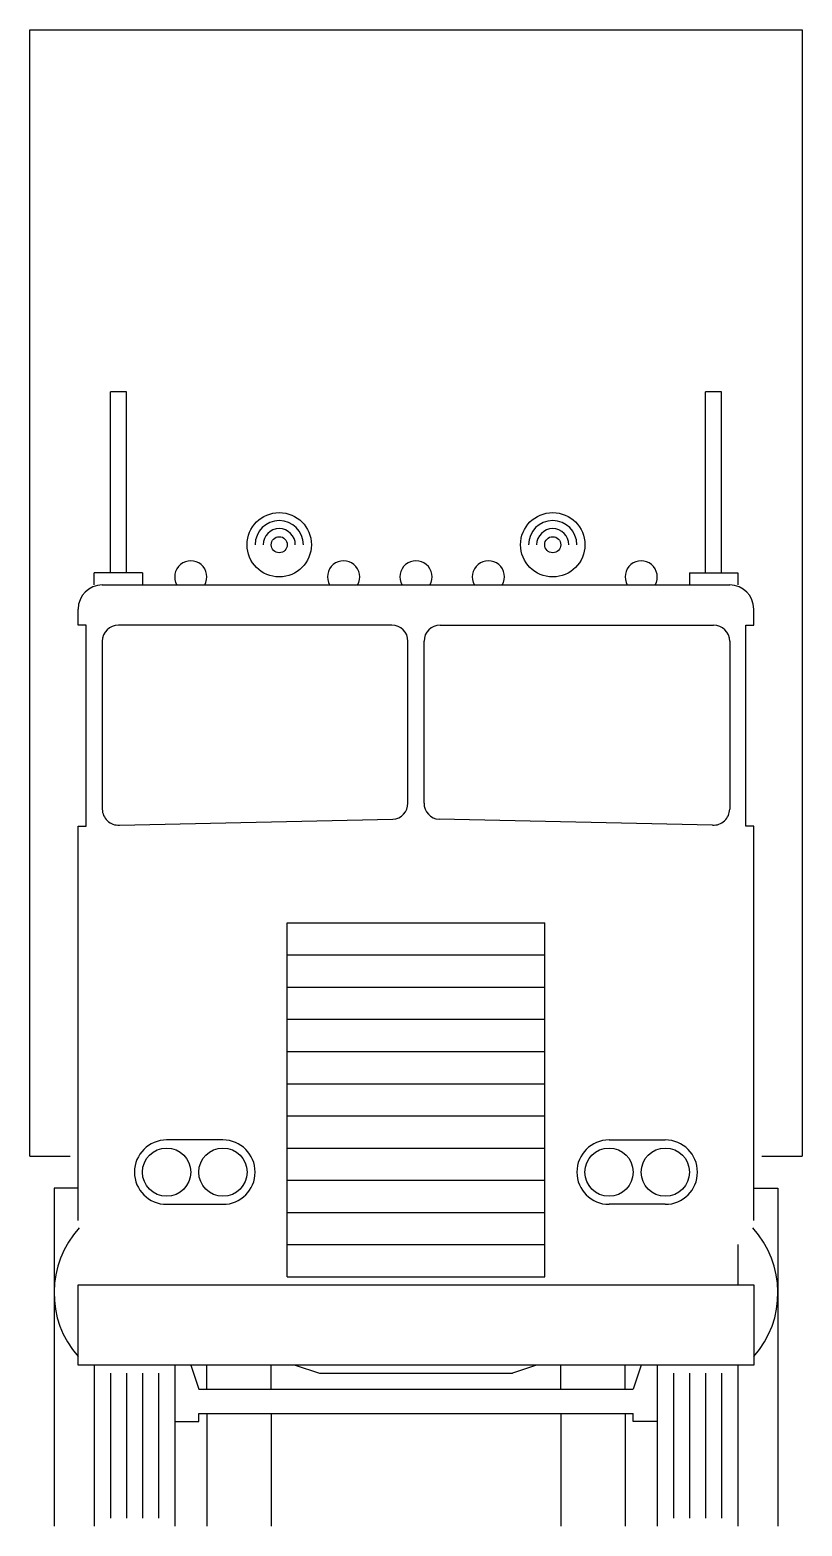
# Model space of a CAD drawing. Header units: millimetres. Extents: x -3078.67 to -3076.75, y 1930.82 to 1934.54.
import ezdxf

# ---------------------------------------------------------------- set-up
doc = ezdxf.new("R2010")
doc.units = ezdxf.units.MM
doc.header["$LTSCALE"] = 10
doc.layers.add('Veículos', color=2, linetype='Continuous')

msp = doc.modelspace()

# ---------------------------------------------------------------- linework, layer by layer
at = {"layer": 'Veículos'}
for p, q in [((-3078.6688, 1931.744), (-3078.6688, 1934.544)), ((-3078.6688, 1934.544), (-3076.7488, 1934.544)), ((-3076.7488, 1934.544), (-3076.7488, 1931.744)), ((-3078.4288, 1933.644), (-3078.4688, 1933.644)), ((-3078.4688, 1933.194), (-3078.4688, 1933.644)), ((-3078.4288, 1933.194), (-3078.4288, 1933.644)), ((-3076.9488, 1933.644), (-3076.9888, 1933.644)), ((-3076.9888, 1933.194), (-3076.9888, 1933.644)), ((-3076.9488, 1933.194), (-3076.9488, 1933.644)), ((-3078.5088, 1933.164), (-3078.5088, 1933.194)), ((-3078.3888, 1933.194), (-3078.5088, 1933.194)), ((-3078.3888, 1933.194), (-3078.3888, 1933.164)), ((-3077.0288, 1933.194), (-3077.0288, 1933.164)), ((-3077.0288, 1933.194), (-3076.9088, 1933.194)), ((-3076.9088, 1933.194), (-3076.9088, 1933.164)), ((-3078.4888, 1933.164), (-3076.9288, 1933.164)), ((-3078.5488, 1933.064), (-3078.5488, 1933.104)), ((-3076.8688, 1933.064), (-3076.8688, 1933.104)), ((-3078.5288, 1933.064), (-3078.5488, 1933.064)), ((-3078.5288, 1932.564), (-3078.5288, 1933.064)), ((-3077.7688, 1933.064), (-3078.4488, 1933.064)), ((-3077.6488, 1933.064), (-3076.9688, 1933.064)), ((-3076.8888, 1933.064), (-3076.8688, 1933.064)), ((-3076.8888, 1932.564), (-3076.8888, 1933.064)), ((-3078.4888, 1933.024), (-3078.4888, 1932.6068)), ((-3077.7288, 1932.6214), (-3077.7288, 1933.024)), ((-3077.6888, 1932.6214), (-3077.6888, 1933.024)), ((-3076.9288, 1933.024), (-3076.9288, 1932.6068)), ((-3078.4461, 1932.5668), (-3077.7661, 1932.5815)), ((-3076.9714, 1932.5668), (-3077.6514, 1932.5815)), ((-3078.5488, 1932.564), (-3078.5288, 1932.564)), ((-3078.5488, 1931.584), (-3078.5488, 1932.564)), ((-3076.8688, 1932.564), (-3076.8888, 1932.564)), ((-3076.8688, 1931.584), (-3076.8688, 1932.564)), ((-3078.0288, 1932.324), (-3077.3888, 1932.324)), ((-3078.0288, 1931.444), (-3078.0288, 1932.324)), ((-3077.3888, 1931.444), (-3077.3888, 1932.324)), ((-3078.0288, 1932.244), (-3077.3888, 1932.244)), ((-3078.0288, 1932.164), (-3077.3888, 1932.164)), ((-3078.0288, 1932.084), (-3077.3888, 1932.084)), ((-3078.0288, 1932.004), (-3077.3888, 1932.004)), ((-3078.0288, 1931.924), (-3077.3888, 1931.924)), ((-3078.0288, 1931.844), (-3077.3888, 1931.844)), ((-3078.1888, 1931.784), (-3078.3288, 1931.784)), ((-3078.0288, 1931.764), (-3077.3888, 1931.764)), ((-3077.2288, 1931.784), (-3077.0888, 1931.784)), ((-3078.6688, 1931.744), (-3078.5688, 1931.744)), ((-3076.8488, 1931.744), (-3076.7488, 1931.744)), ((-3078.5488, 1931.664), (-3078.6088, 1931.664)), ((-3078.6088, 1931.664), (-3078.6088, 1930.824)), ((-3078.0288, 1931.684), (-3077.3888, 1931.684)), ((-3076.8688, 1931.664), (-3076.8088, 1931.664)), ((-3076.8088, 1931.664), (-3076.8088, 1930.824)), ((-3078.3288, 1931.624), (-3078.1888, 1931.624)), ((-3077.0888, 1931.624), (-3077.2288, 1931.624)), ((-3078.0288, 1931.604), (-3077.3888, 1931.604)), ((-3078.0288, 1931.524), (-3077.3888, 1931.524)), ((-3076.9088, 1931.524), (-3076.9088, 1931.424)), ((-3078.5488, 1931.224), (-3078.5488, 1931.424)), ((-3078.5488, 1931.424), (-3076.8688, 1931.424)), ((-3078.0288, 1931.444), (-3077.3888, 1931.444)), ((-3076.8688, 1931.424), (-3076.8688, 1931.224)), ((-3076.8688, 1931.224), (-3078.5488, 1931.224)), ((-3078.5088, 1931.224), (-3078.5088, 1930.824)), ((-3078.4688, 1931.204), (-3078.4688, 1930.844)), ((-3078.4288, 1931.204), (-3078.4288, 1930.844)), ((-3078.3888, 1931.204), (-3078.3888, 1930.844)), ((-3078.3488, 1931.204), (-3078.3488, 1930.844)), ((-3078.3088, 1931.224), (-3078.3088, 1930.824)), ((-3078.2688, 1931.224), (-3078.2488, 1931.164)), ((-3078.2288, 1931.164), (-3078.2288, 1931.224)), ((-3078.0688, 1931.164), (-3078.0688, 1931.224)), ((-3078.0088, 1931.224), (-3077.9488, 1931.204)), ((-3077.9488, 1931.204), (-3077.4688, 1931.204)), ((-3077.4088, 1931.224), (-3077.4688, 1931.204)), ((-3077.3488, 1931.164), (-3077.3488, 1931.224)), ((-3077.1888, 1931.164), (-3077.1888, 1931.224)), ((-3077.1488, 1931.224), (-3077.1688, 1931.164)), ((-3077.1088, 1931.224), (-3077.1088, 1930.824)), ((-3077.0688, 1931.204), (-3077.0688, 1930.844)), ((-3077.0288, 1931.204), (-3077.0288, 1930.844)), ((-3076.9888, 1931.204), (-3076.9888, 1930.844)), ((-3076.9488, 1931.204), (-3076.9488, 1930.844)), ((-3076.9088, 1931.224), (-3076.9088, 1930.824)), ((-3078.2488, 1931.164), (-3077.1688, 1931.164)), ((-3078.2488, 1931.084), (-3078.2488, 1931.104)), ((-3078.2488, 1931.104), (-3077.1688, 1931.104)), ((-3078.2288, 1931.104), (-3078.2288, 1930.824)), ((-3078.0688, 1931.104), (-3078.0688, 1930.824)), ((-3077.3488, 1931.104), (-3077.3488, 1930.824)), ((-3077.1888, 1931.104), (-3077.1888, 1930.824)), ((-3077.1688, 1931.084), (-3077.1688, 1931.104)), ((-3078.3088, 1931.084), (-3078.2488, 1931.084)), ((-3077.1088, 1931.084), (-3077.1688, 1931.084))]:
    msp.add_line(p, q, dxfattribs=at)
for centre, radius in [((-3078.0488, 1933.264), 0.08), ((-3077.3688, 1933.264), 0.08), ((-3078.0488, 1933.264), 0.02), ((-3077.3688, 1933.264), 0.02), ((-3078.3288, 1931.704), 0.06), ((-3078.1888, 1931.704), 0.06), ((-3077.2288, 1931.704), 0.06), ((-3077.0888, 1931.704), 0.06)]:
    msp.add_circle(centre, radius, dxfattribs=at)
for centre, radius, start, end in [((-3078.0488, 1933.264), 0.06, 0, 180), ((-3077.3688, 1933.264), 0.06, 0, 180), ((-3078.0488, 1933.264), 0.04, 0, 180), ((-3077.3688, 1933.264), 0.04, 0, 180), ((-3078.2688, 1933.184), 0.04, 330, 210), ((-3077.8888, 1933.184), 0.04, 330, 210), ((-3077.7088, 1933.184), 0.04, 330, 210), ((-3077.5288, 1933.184), 0.04, 330, 210), ((-3077.1488, 1933.184), 0.04, 330, 210), ((-3078.4888, 1933.104), 0.06, 90, 180), ((-3076.9288, 1933.104), 0.06, 0, 90), ((-3078.4488, 1933.024), 0.04, 90, 180), ((-3077.7688, 1933.024), 0.04, 0, 90), ((-3077.6488, 1933.024), 0.04, 90, 180), ((-3076.9688, 1933.024), 0.04, 0, 90), ((-3077.7688, 1932.6214), 0.04, 273.8141, 0), ((-3077.6488, 1932.6214), 0.04, 180, 266.1859), ((-3078.4488, 1932.6068), 0.04, 180, 273.8141), ((-3076.9688, 1932.6068), 0.04, 266.1859, 0), ((-3078.3288, 1931.704), 0.08, 90, 270), ((-3078.1888, 1931.704), 0.08, 270, 90), ((-3077.2288, 1931.704), 0.08, 90, 270), ((-3077.0888, 1931.704), 0.08, 270, 90), ((-3078.3688, 1931.404), 0.24, 137.588, 221.4096), ((-3077.0488, 1931.404), 0.24, 318.5904, 42.412)]:
    msp.add_arc(centre, radius, start, end, dxfattribs=at)

doc.saveas('drawing.dxf')
